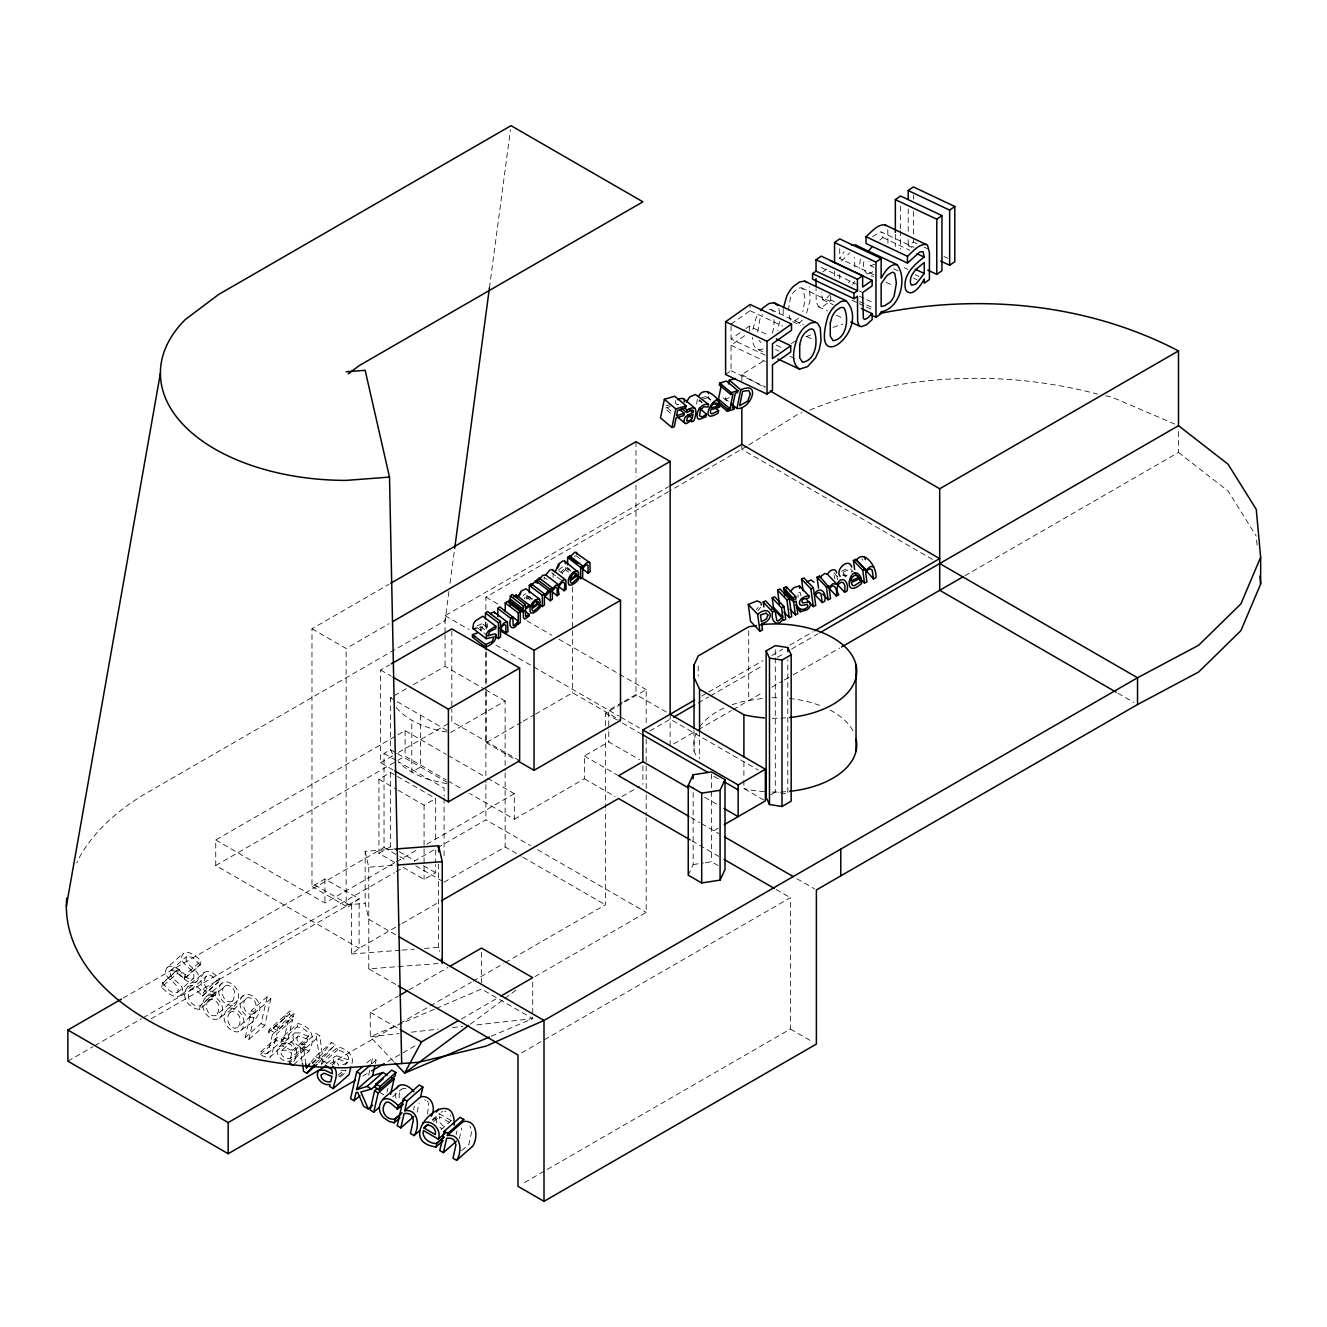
<?xml version="1.0" encoding="UTF-8"?>
<svg xmlns="http://www.w3.org/2000/svg" width="1327" height="1327" viewBox="0 0 1327 1327"><rect width="100%" height="100%" fill="white"/><g stroke="black" fill="none" stroke-linecap="round" stroke-linejoin="round"><path stroke-width="0.75" stroke-dasharray="5 3.75" d="M854.837 267.092L854.555 257.405M860.311 259.047L859.398 268.469M783.195 309.44L783.112 317.236M441.111 1129.526L451.23 1120.668L451.396 1118.197M757.717 332.098L759.907 319.127A11.047 5.723 -64.7 0 1 762.561 314.449M788.304 310.535L790.477 297.547A11.047 5.723 -64.7 0 1 794.807 290.995L798.605 288.324A10.981 5.673 -64.7 0 1 802.901 288.788L805.074 298.691L802.885 311.596M710.625 400.041L706.329 396.425L706.462 394.849M863.877 261.718C861.787 268.734 865.95 275.369 873.465 276.315M448.957 591.46L445.076 620.654L148.309 792.003A279.798 161.546 0 0 0 76.684 862.732M450.052 583.25L454.697 548.366M489.431 287.777L510.48 129.781M449.223 1122.31L439.32 1116.554L440.033 1122.791L444.827 1127.585M779.596 321.383L777.722 330.423M752.857 329.461L756.158 317.767A19.324 10.002 -64.7 0 1 758.198 313.935M800.977 595.856L800.032 592.273L796.018 592.605M675.758 400.588L675.261 402.977L678.13 405.365M710.94 400.008L708.087 397.602L708.353 396.325M728.307 401.235L725.454 398.83L726.234 395.114M161.695 987.106L162.674 982.826L178.581 968.892C181.849 973.222 187.173 980.819 193.477 978.43C197.524 968.627 173.538 963.02 184.237 952.786A11.13 7.58 48.8 0 1 189.114 952.554L195.368 955.722L201.173 960.848L200.244 964.945L184.337 978.878L176.723 971.298L170.685 970.501C166.92 980.072 185.199 982.345 182.446 992.629C178.083 1002.233 165.825 992.148 161.695 987.106L177.602 973.155L178.581 968.892M184.337 978.878L185.266 974.798L201.173 960.848M199.465 1009.565L200.294 1005.932L216.201 991.982C208.803 993.409 201.82 985.281 205.221 978.215C209.251 967.184 219.27 987.752 219.287 978.48C215.704 974.449 209.616 969.407 204.026 972.492C197.391 980.023 181.285 985.895 185.282 998.65A10.135 6.917 48.8 0 0 188.882 1004.439L194.687 1008.371L199.465 1009.565L215.356 995.632L216.201 991.982M215.986 991.866L200.078 1005.8C192.664 1007.392 185.996 999.015 189.313 992.148C193.344 981.117 203.363 1001.703 203.379 992.414L219.287 978.48M245.23 1037.415L251.367 1010.56L267.274 996.627L270.874 998.717L264.736 1025.572L248.829 1039.505L245.23 1037.415L261.12 1023.465L267.274 996.627M248.829 1039.505L254.966 1012.667L270.874 998.717M284.459 1018.257L285.089 1015.57L292.554 1019.916L287.544 1041.214L270.094 1057.088L267.755 1057.685L263.194 1056.126L260.44 1054.285L261.104 1051.399L277.011 1037.449L281.506 1039.986L284.044 1038.543L288.341 1020.513L284.459 1018.257L268.568 1032.19L272.433 1034.446L288.341 1020.513M268.568 1032.19L269.182 1029.503L289.983 1010.942L294.096 1013.33L293.317 1016.698L277.409 1030.648L273.312 1028.259L274.075 1024.892L278.189 1027.28L294.096 1013.33M272.433 1034.446L268.154 1052.477L265.599 1053.92L261.104 1051.399M292.554 1019.916L276.663 1033.849L272.118 1053.671L270.094 1057.088M277.409 1030.648L278.189 1027.28M260.44 1054.285L276.348 1040.351L277.011 1037.449M289.9 1061.069L289.435 1063.109L305.343 1049.176L305.807 1047.119L289.9 1061.069C282.535 1063.06 273.146 1053.356 278.969 1046.837C283.248 1042.79 292.919 1054.733 292.521 1047.749C291.84 1041.197 278.72 1044.15 282.037 1037.449L297.928 1023.499C312.21 1026.385 315.926 1038.809 308.926 1051.266L293.018 1065.199M273.312 1028.259L289.22 1014.309L289.983 1010.942M281.274 1040.75L297.182 1026.799L297.928 1023.499M290.513 1058.365L291.741 1053.024L307.648 1039.091L298.376 1035.972L281.556 1050.486C278.952 1055.546 286.118 1059.609 290.513 1058.365L306.421 1044.432L307.648 1039.091M293.881 1061.434C300.781 1050.702 293.4 1039.423 282.037 1037.449M292.338 1050.437L308.246 1036.503C309.871 1030.382 301.528 1028.01 297.182 1026.799M321.665 1064.237L322.212 1060.82L338.12 1046.87C346.098 1048.811 355.901 1055.91 351.257 1065.216M321.466 1064.105L337.357 1050.171L338.12 1046.87M340.989 1070.242L345.982 1070.491L345.518 1072.548L338.285 1078.884M342.631 1064.934C355.205 1059.775 345.518 1051.001 337.357 1050.171M368.641 1075.119L370.83 1065.531M371.278 1063.624L372.588 1057.868L376.188 1059.958L375.292 1063.889M386.97 1092.27L387.849 1088.422M413.543 1109.919L414.422 1106.088M417.126 1112.142L419.183 1103.152M427.593 1114.05L428.77 1102.919M456.123 1134.668L457.019 1130.82M459.291 1138.699L461.763 1127.917M697.305 399.095L696.658 403.69L698.251 406.128M772.314 333.177L773.94 327.288L774.089 315.527M806.667 313.006L810.167 299.819L809.47 286.748M297.447 1036.553C294.859 1041.612 302.025 1045.659 306.421 1044.432M344.937 1064.984L347.823 1062.446L338.567 1059.344L337.025 1062.678L338.7 1065.564M696.526 733.383L694.004 738.84L694.038 751.148L697.189 757.866M688.249 875.19L693.158 864.574L693.158 787.011M480.308 630.192L481.087 626.991L477.853 627.538M162.674 982.826C165.941 987.172 171.266 994.752 177.586 992.364C181.534 982.395 159.472 978.497 167.202 967.483L183.093 953.532M758.181 607.434L756.274 609.723M760.603 607.335L757.817 610.818M200.244 964.945L192.631 957.348L186.576 956.551C182.678 966.52 204.756 970.286 196.993 981.25L181.086 995.2M873.946 274.755L839.726 258.583L843.955 251.848M852.548 284.608L854.721 281.224M798.025 597.415L798.058 594.645M481.154 631.204L483.244 624.635L481.668 623.872L476.924 625.962M841.583 261.104L849.645 252.91M531.911 599.257L527.035 595.524L524.198 598.809M562.432 572.65L565.352 569.648L565.352 567.591L561.188 571.987M208.803 1000.176C202.915 1005.551 208.82 1019.136 216.716 1015.022L233.386 1000.094L234.862 993.591L234.265 990.639A5.922 4.047 48.8 0 0 231.661 987.188L229.007 985.646A5.971 4.064 48.8 0 0 225.607 985.596L208.803 1000.176L209.699 999.546A5.971 4.064 48.8 0 1 213.1 999.596L215.754 1001.122A5.922 4.047 48.8 0 1 218.358 1004.572L218.607 1011.025L216.716 1015.022M224.694 986.243C218.822 991.617 224.711 1005.186 232.623 1001.072M230.118 1012.584C224.246 1017.958 230.135 1031.527 238.047 1027.413L254.718 1012.484L256.194 1005.999L255.597 1003.03A5.922 4.047 48.8 0 0 252.976 999.596L250.339 998.053A5.971 4.064 48.8 0 0 246.922 998.004L230.118 1012.584L231.031 1011.937A5.971 4.064 48.8 0 1 234.431 1011.987L237.085 1013.529A5.922 4.047 48.8 0 1 239.689 1016.98L239.922 1023.416L238.047 1027.413M246.026 998.65C240.137 1004.025 246.042 1017.593 253.938 1013.48M310.966 1062.23L315.577 1056.491L331.485 1042.541L335.233 1044.731L318.414 1063.109M312.144 1062.91L322.262 1054.036L331.485 1042.541M830.42 294.246L826.273 298.459L822.541 299.686L821.214 291.84M315.594 1063.043L335.233 1044.731M851.121 572.186L851.967 571.307M405.946 1088.654C399.974 1086.465 397.801 1095.107 399.875 1099.287M526.155 598.56L527.035 595.524M802.304 320.172L796.714 325.48M308.246 1036.503L300.466 1032.904L294.876 1032.904C289.054 1039.423 298.442 1049.126 305.807 1047.119M348.42 1059.858L336.56 1055.711L333.342 1059.128L334.222 1064.636M219.469 1018.39C226.204 1011.539 221.659 999.281 213 996.428A10.434 7.116 48.8 0 0 207.526 996.079C197.325 1002.499 205.138 1019.766 216.318 1019.518C225.159 1014.326 239.159 1006.778 238.561 994.57C237.997 989.096 233.9 984.518 228.907 982.478A10.434 7.116 48.8 0 0 223.434 982.146L206.05 996.892M240.801 1030.78C247.519 1023.93 242.99 1011.688 234.332 1008.835A10.434 7.116 48.8 0 0 228.858 1008.487C218.656 1014.89 226.469 1032.174 237.649 1031.925C246.49 1026.733 260.49 1019.186 259.876 1006.961C259.312 1001.487 255.232 996.909 250.239 994.885A10.434 7.116 48.8 0 0 244.765 994.553L227.365 1009.283M221.941 982.942C212.917 991.352 224.064 1009.565 235.377 1004.439M243.272 995.35C234.249 1003.743 245.395 1021.972 256.708 1016.847M830.735 296.037L830.735 300.018L827.766 302.938L823.005 306.404L818.411 306.753L816.188 301.627L816.039 288.639M204.026 972.492L200.991 977.617L201.19 984.717A10.135 6.917 48.8 0 0 204.773 990.506L210.595 994.421L215.356 995.632M170.685 970.501L186.576 956.551M162.956 982.975L178.846 969.042M184.055 978.712L199.946 964.779M177.586 992.364L193.477 978.43M190.773 989.942L206.68 976.008M202.334 995.93L218.242 981.997M202.55 996.063L218.457 982.113M267.225 1053.721L283.132 1039.771M278.969 1046.837L294.876 1032.904M302.108 1061.384L300.002 1047.434L315.909 1033.484L319.79 1035.757L322.262 1054.036M305.807 1063.906L303.9 1049.69L319.79 1035.757M312.276 1063.756L319.508 1057.42L315.909 1033.484M326.376 1063.872L335.051 1056.259M331.85 1064.984L337.639 1059.908M337.937 1075.401L343.71 1070.325M338.767 1076.827L345.982 1070.491M366.799 1062.944L372.588 1057.868M371.859 1063.773L376.188 1059.958M392.726 1096.832L401.401 1089.235M432.254 1119.839L439.486 1113.502M432.668 1120.403L439.9 1114.066L451.23 1120.668M433.547 1121.63L439.32 1116.554M461.696 1150.642L468.929 1144.305L471.865 1130.77L469.874 1126.009M872.585 236.654L880.746 231.777L914.054 247.419M798.589 318.165L794.807 320.835L791.688 321.101L800.695 325.364M879.801 240.054L882.837 237.566L881.626 232.092M196.993 981.25C190.06 985.911 182.214 977.767 177.602 973.155M348.238 906.922L359.119 898.744L324.949 879.005L311.978 886.502L311.978 628.749L388.944 584.311M351.572 904.417L351.572 953.964L359.119 948.291L400.273 924.521M470.339 1024.179L503.182 999.695M504.824 998.485L516.319 989.909M523.07 595.74L525.857 593.7M558.584 569.847L564.174 565.766M731.044 324.153L750.103 310.7L750.103 306.023M822.806 271.902L827.55 268.552M765.264 355.205L731.044 339.032L744.331 329.677M745.99 328.499L749.307 326.16L769.113 335.515M725.604 374.529L731.044 370.697L731.044 345.269L745.99 334.736M911.815 247.419L908.215 245.711L913.391 242.078L913.391 235.941M167.202 967.483L168.33 966.719A11.13 7.58 48.8 0 1 173.207 966.504L179.46 969.655L185.266 974.798M741.843 380.716L741.843 374.546L764.037 360.645M791.373 343.544L796.482 340.326M746.968 446.121L670.251 490.658M748.677 445.043L798.19 414.041L802.072 412.714M281.556 1050.486L285.139 1050.088L291.741 1053.024M440.929 1112.242L442.538 1111.263M872.851 271.77L869.251 273.379L866.249 272.914M311.978 628.749L346.148 648.488L389.11 623.673M445.076 632.581L445.076 615.728L668.543 486.71M485.881 609.475L485.881 597.1L668.46 491.687M393.091 769.925L380.6 762.71L380.6 670.035L389.508 664.893M526.703 599.174L530.236 597.133M406.361 688.696L390.52 697.836L390.52 749.655L392.477 753.819M413.394 684.632L445.076 666.336L483.924 688.779M151.228 1018.754L359.119 898.744L359.119 948.291L215.737 865.503L215.737 839.974L396.176 735.805M397.951 734.76L405.1 730.646L446.287 754.416M123.245 998.053L384.034 847.505L384.034 753.404L390.52 749.655L395.811 752.724M380.6 762.71L396.624 753.471M398.415 752.442L450.035 722.618M215.737 865.503L396.176 761.333M397.951 760.305L405.1 756.174L446.287 779.944M450.566 732.521L505.123 701.004L505.123 770.887M394.567 862.401L378.941 853.394L378.941 779.165L390.536 772.48L395.745 775.482M486.113 690.919L486.113 742.656L521.411 722.286M523.17 721.258L533.753 715.153M535.527 714.142L572.584 692.744L620.505 720.412M398.034 790.179L424.076 805.224L435.671 798.522L435.671 841.832M622.346 702.365L608.745 710.227L608.745 729.568M624.055 701.386L635.965 694.519L666.718 712.267M605.377 725.57L605.377 713.213L646.183 689.642L646.183 724.708M378.941 853.394L390.536 846.692L397.47 850.707M215.737 839.974L324.949 903.023L394.617 862.799M396.408 861.77L417.839 849.38M426.763 844.221L514.312 793.695L514.312 819.223L469.559 793.38M514.312 819.223L584.378 778.767L584.378 755.992L608.745 741.909L639.498 759.674M67.876 1061.169L93.006 1046.671M94.798 1045.643L141.442 1018.705M143.233 1017.676L394.401 872.668M396.192 871.623L403.358 867.493M414.124 861.273L435.654 848.849M437.446 847.804L485.881 819.837L530.418 845.548M701.684 696.028L706.909 693.009M708.651 692.014L762.992 660.63M771.916 655.488L782.631 649.301M789.764 645.187L812.97 631.785M649.732 730.961L670.135 719.168L758.215 770.025M698.201 702.978L708.651 696.94M710.393 695.929L762.992 665.557M777.274 657.313L784.406 653.199M791.555 649.069L818.328 633.626M403.242 867.41L424.076 879.436L435.671 872.751L435.671 864.507M673.652 743.9L694.684 731.758M698.201 729.734L731.293 710.625M733.035 709.613L762.992 692.329M771.916 687.17L782.631 680.983M784.406 679.955L791.555 675.841M793.33 674.813L839.742 648.007M964.829 575.802L1178.492 452.441L1178.492 429.799M444.081 882.173L505.123 846.925L521.229 856.23M402.064 923.492L439.635 901.796M622.031 796.499L639.432 786.447M393.638 1061.5L370.233 1036.785L370.233 1012.319L398.365 996.063M408.932 989.975L447.863 967.499M770.722 794.674L775.3 792.02L778.883 792.584M713.777 830.702L719.002 827.683M330.075 1063.74L398 1024.527M399.792 1023.499L428.389 1006.977M430.18 1005.949L471.301 982.212M473.092 981.184L503.48 963.634M505.255 962.606L605.377 904.798L605.377 810.034M362.735 1076.031L369.901 1071.901M387.849 1061.534L416.545 1044.963M461.398 1019.07L499.101 997.091M534.963 976.606L646.183 912.379L646.183 817.515M521.577 1052.908L790.394 897.716L790.394 1029.055L521.577 1184.248M874.692 264.322L870.346 265.665L868.87 261.568M188.119 986.425C193.725 983.34 199.813 988.399 203.379 992.414M677.218 404.917L678.678 404.221M841.55 571.157L849.247 567.624M843.458 572.02L850.159 568.935M434.344 1009.266L370.233 1036.785L399.029 1033.567M436.235 1008.454L481.485 989.03L532.724 1018.622L532.724 979.724M285.985 1043.155L282.269 1043.553L276.348 1040.351M491.289 1036.254L532.724 1018.622L475.132 1025.058M847.173 575.138L845.133 575.769A4.694 3.218 -43.5 0 1 842.861 575.205M805.937 336.627L813.683 333.989M833.024 327.404L842.711 324.103M809.802 410.076C900.585 373.069 1003.278 369.254 1097.728 394.136M763.108 348.835C755.809 352.717 751.729 343.295 752.459 337.323M670.931 404.353L665.126 406.045L672.275 412.067M670.467 406.543L664.661 408.252L671.81 414.256M701.154 397.951L706.329 396.425M702.68 399.195L708.087 397.602M725.454 398.83L729.452 397.669M762.279 698.45L743.618 701.369A81.71 47.175 0 0 0 732.189 704.737M693.158 864.574L703.376 862.998M705.417 862.683L711.537 861.737L718.272 865.619M411.37 1032.174L438.109 1029.188M452.507 1027.579L462.791 1026.434M395.595 934.772L368.773 919.296L365.157 903.388L365.157 851.32L395.761 848.998M365.157 851.32L368.773 867.228L395.313 865.204M346.148 904.832L365.157 903.388M351.572 953.964L400.157 950.265M402.181 950.115L414.323 949.187M424.441 948.423L438.623 947.345L439.519 951.326M368.773 867.228L368.773 968.843L438.159 963.568M780.658 792.849L787.823 793.961L787.823 659.917M446.967 783.776L429.649 779.795A78.99 45.599 0 0 1 398.382 761.731L444.081 788.072L444.081 796.266M1105.739 395.811L1111.761 397.055L1174.777 424.093M444.628 1111.197L445.806 1111.562M322.212 1060.82L327.703 1063.126M913.391 242.078L916.99 243.77M924.189 247.187L929.597 249.725M944.011 256.542L947.611 258.251M882.837 237.566L909.858 250.339M904.185 267.656L907.801 269.364M915.265 274.722L918.865 276.431M893.652 268.734L899.043 271.289M913.457 278.089L917.057 279.798M870.346 265.665L873.962 267.357M886.071 282.269L893.27 285.67M821.214 267.49L857.242 284.525M859.033 290.895L862.633 292.603M859.531 296.236L864.939 298.791M866.73 299.637L873.946 303.054M859.531 301.561L864.939 304.115M866.73 304.961L873.946 308.362M852 300.234L857.408 302.788M859.199 303.634L864.607 306.189M866.415 307.035L873.614 310.435M830.735 300.018L834.335 301.727M801.69 288.009L832.311 302.473M822.541 299.686L833.339 304.795M818.411 306.753L827.418 310.999M836.425 315.262L843.624 318.662M771.12 309.573L803.532 324.899M806.65 336.511L812.058 339.065M750.103 310.7L782.515 326.027M776.328 345.169L783.527 348.57M775.515 349.482L779.131 351.191M789.93 356.3L797.129 359.7M758.065 349.582L765.264 352.982M731.044 345.269L765.264 361.442M731.044 370.697L765.264 386.87M741.843 374.546L765.015 387.932M932.566 559.43L741.843 449.322L741.843 444.396M1117.931 693.208L1133.971 702.481M485.881 597.1L500.13 605.328M526.852 620.754L551.783 635.135M558.916 639.249L646.183 689.642M445.076 615.728L468.978 629.529M495.85 645.055L618.996 716.149M620.704 717.127L639.498 727.992M743.9 780.293L743.9 788.52L765.364 800.911M605.377 713.213L620.704 722.054M622.413 723.049L642.915 734.893M704.637 797.278L718.753 805.423M485.699 689.791L505.123 701.004M584.378 755.992L618.548 775.714M690.853 817.465L699.661 822.558M701.436 823.569L719.085 833.771M796.93 878.706L814.629 888.924M584.378 778.767L615.131 796.532M691.931 840.87L718.786 856.379M776.063 889.455L790.394 897.716M380.6 670.035L391.316 676.223M519.637 760.753L451.827 721.589L451.827 709.248M486.113 742.656L516.286 760.072M447.033 730.48L390.52 697.836A78.99 45.599 0 0 0 392.477 702M448.062 755.445L485.665 777.158M487.457 778.186L514.312 793.695M448.062 780.973L462.393 789.25M397.586 753.736L447.033 782.3M384.034 753.404L396.508 760.62M537.535 849.662L646.183 912.379M397.47 776.477L435.671 798.522M523.02 857.259L605.377 904.798M378.941 779.165L396.309 789.183M790.394 1029.055L812.92 1042.06M399.211 851.702L414.837 860.725M423.512 865.735L435.671 872.751M384.034 847.505L398.166 855.65M399.925 856.678L406.991 860.759M415.815 865.851L442.322 881.145M314.748 884.893L348.935 904.616M311.978 886.502L346.148 906.225L346.148 648.488M368.773 968.843L396.69 984.949M370.233 1012.319L398.515 1028.641M289.22 1014.309L293.317 1016.698M251.367 1010.56L254.966 1012.667M261.12 1023.465L264.736 1025.572M305.343 1049.176L308.926 1051.266M319.508 1057.42L322.76 1059.311M379.472 1092.287L384.2 1095.04M269.182 1029.503L276.663 1033.849M300.002 1047.434L303.9 1049.69M315.577 1056.491L319.343 1058.664M861.87 558.916L862.815 560.21M761.117 342.681L758.944 340.375M576.333 555.847L582.835 560.823M566.845 567.243L570.096 569.731M567.641 568.669L570.892 571.157M565.236 567.674L568.603 570.079M565.352 569.648L568.603 572.153M558.8 570.66L565.319 575.653M555.582 575.785L550.705 572.037L551.053 574.259M557.207 577.029L562.101 580.762M543.838 577.046L547.089 579.551M529.324 596.603L532.575 599.091M526.919 595.607L531.795 599.356M527.035 597.581L530.302 600.069M482.663 623.989L487.556 627.721M480.739 626.609L485.616 630.342M476.974 627.538L488.369 636.247M1178.492 452.441L1228.056 490.973L1256.254 536.125M722.999 397.768L727.296 401.384M699.263 399.825L702.132 402.23M701.917 402.662L699.064 400.256L699.08 403.076A4.694 2.803 -50 0 0 699.943 404.022M439.818 1127.137L441.841 1128.862M427.294 1101.261L428.173 1102.057M850.574 569.034L853.244 571.854M842.894 572.567L846.908 576.797M843.109 574.209L845.78 577.029M837.503 576.598L833.489 572.368L834.749 578.638M773.276 311.812L772.314 310.369A10.981 5.673 -64.7 0 0 768.018 309.888M790.477 320.271L788.487 312.575M450.317 1115.028L450.881 1116.09M436.865 1123.223L435.372 1116.554M778.899 308.328L779.745 314.997M837.005 576.167L837.453 579.517M1256.619 540.106L1257.349 548.101M887.78 229.621L887.979 244.516M575.022 555.449L575.105 556.826M544.103 577.892L544.186 579.269M395.346 1093.332L395.894 1097.943A10.135 6.917 48.8 0 0 396.756 1100.033M553.094 573.728L553.094 577.427M487.507 623.723L487.523 627.09L485.483 628.567L485.466 622.695M913.391 195.086L913.391 199.166M913.391 211.424L913.391 233.9M908.215 208.953L908.215 231.412M908.215 239.59L908.215 245.711M900.519 206.199L900.519 228.675M900.519 230.716L900.519 249.111M895.343 234.365L895.343 246.623M839.726 248.73L839.726 258.583M839.726 274.507L839.726 278.62M834.55 271.123L834.55 277.26M775.3 649.732L775.3 655.92M775.3 657.976L775.3 792.02M749.307 326.16L749.307 332.397M748.71 630.789L748.71 700.573M743.9 761.764L743.9 778.236M731.044 326.011L731.044 339.032M711.537 773.956L711.537 861.737M699.545 731.227L699.545 758.795M698.201 665.972L698.201 675.99M694.004 730.646L694.038 751.148M670.135 714.241L670.135 745.94M646.183 739.139L646.183 763.888M646.183 765.944L646.183 792.766M646.183 794.823L646.183 815.458M642.915 765.795L642.915 784.423M635.965 441.692L635.965 476.924M635.965 485.218L635.965 694.519M608.745 731.625L608.745 741.909M605.377 733.814L605.377 807.977M572.584 587.181L572.584 628.567M572.584 630.64L572.584 692.744M505.123 772.944L505.123 846.925M486.113 624.669L486.113 628.816M486.113 651.59L486.113 682.625M485.881 621.849L485.881 630.093M485.881 652.784L485.881 689.907M485.881 691.964L485.881 782.714M485.881 784.771L485.881 819.837M481.485 952.172L481.485 982.892M451.827 630.972L451.827 707.175M445.076 634.555L445.076 666.336M444.081 798.307L444.081 855.583M438.623 864.026L438.623 947.345M435.671 850.076L435.671 862.45M424.076 805.224L424.076 879.436M420.543 715.17L420.543 767.006L411.785 772.049L411.785 720.229M405.1 730.646L405.1 756.174M390.536 772.48L390.536 846.692M324.949 879.005L324.949 903.023M785.849 791.672A81.71 47.175 0 0 1 772.248 792.053M764.518 791.688A81.71 47.175 0 0 1 743.9 788.52M718.222 778.816A81.71 47.175 0 0 1 713.296 775.814M699.478 726.947A81.71 47.175 0 0 1 725.172 707.54M771.932 697.77A81.71 47.175 0 0 1 779.745 697.82M789.349 698.466A81.71 47.175 0 0 1 822.939 706.694M830.105 710.061A81.71 47.175 0 0 1 854.289 733.466M446.934 731.99A78.99 45.599 0 0 1 396.126 707.357M785.849 717.874A81.71 47.175 0 0 1 772.248 718.272M424.706 1099.834A7.514 5.126 48.8 0 1 426.1 1100.465M850.043 280.959A11.412 5.905 -64.7 0 1 848.384 282.8"/><path stroke-width="1.5" d="M555.117 572.252L558.435 564.224L562.698 561.022L564.788 561.155L578.489 572.518L578.589 574.724L570.195 580.844L570.809 582.818A4.694 2.239 -52.6 0 0 572.534 582.918L578.373 577.56L574.989 575.155M717.774 406.045C718.919 399.941 710.642 404.47 710.874 408.069L717.774 406.045L713.478 402.446M454.697 548.366L489.431 287.777M684.218 401.965C685.744 397.486 679.971 397.818 677.583 399.659M783.428 307.897L786.745 296.203A19.324 10.002 -64.7 0 1 793.762 286.101L799.667 281.938L804.643 281.158L846.062 300.748C872.502 328.897 808.591 380.219 828.164 315.776A19.324 10.002 -64.7 0 1 835.197 305.674L841.086 301.511L846.062 300.748M66.35 906.225L160.418 373.169M684.301 413.394L676.554 415.666L677.649 410.408L685.727 408.036L686.192 405.846L674.746 396.226L664.363 399.278L660.498 417.889L671.926 427.51L674.249 426.83L676.106 417.872L683.853 415.6L684.301 413.394L680.021 409.794M671.926 427.51L675.791 408.898L664.363 399.278M684.632 422.981L684.301 422.484A5.772 3.45 -50 0 1 684.151 420.128C684.5 414.737 691.699 414.638 693.59 411.403C692.76 406.891 684.566 416.33 687.204 410.192C697.654 403.242 697.173 413.261 693.673 421.123L691.5 421.77L691.798 420.277L686.407 423.545A5.126 3.069 -50 0 1 684.632 422.981L677.483 416.977M692.213 418.337L693.009 414.455L687.353 417.491L686.689 420.941L689.426 420.593L692.213 418.337L687.917 414.721M706.495 414.157L705.947 416.794L699.495 419.299A6.535 3.915 -50 0 1 697.355 417.706C695.829 411.337 701.469 402.927 708.518 404.37L707.971 407.007L703.609 406.792L700.291 410.541L699.495 415.799L702.248 416.993L706.495 414.157L699.346 408.152M719.118 402.147L727.71 409.363L729.916 408.716L733.002 393.903L730.779 394.55L719.334 384.93L719.732 383.039L726.466 381.048L737.912 390.669L737.513 392.576L735.307 393.223L732.222 408.036L734.445 407.389L734.047 409.28L727.312 411.27L718.736 404.055M729.916 408.716L718.471 399.095L721.175 386.14M718.587 410.624L718.056 413.178C694.917 427.427 719.085 384.515 719.533 407.223L710.509 409.861L710.526 412.68A4.694 2.803 -50 0 0 712.035 413.825L718.587 410.624L715.601 408.252M728.54 383.951L729.319 380.219L735.44 378.51M727.312 411.27L727.71 409.363M730.779 394.55L731.177 392.643L719.732 383.039M740.765 389.839C762.03 380.318 750.717 409.993 736.9 408.451L740.765 389.839L729.319 380.219M325.264 1065.216L331.866 1069.413L332.513 1073.808L324.75 1070.209L319.144 1070.209C313.338 1076.728 322.726 1086.431 330.091 1084.424L329.61 1086.481L333.21 1088.571C334.222 1081.621 340.094 1071.669 332.613 1066.211M350.826 1067.09L349.101 1074.621L333.21 1088.571M362.47 1066.742L356.681 1071.801L350.544 1098.656L354.143 1100.746L359.932 1095.671M354.143 1100.746L355.984 1092.685L357.693 1092.27L363.565 1106.22L368.309 1108.974L372.638 1105.175M387.434 1075.069L382.939 1072.465L367.032 1086.415L356.698 1089.616L360.297 1073.908L370.415 1065.034M356.698 1089.616L372.605 1075.683L374.844 1065.863M375.856 1084.059L375.077 1087.427L379.19 1089.815L395.081 1075.882L395.861 1072.515L391.747 1070.126L375.856 1084.059L379.953 1086.448L395.861 1072.515M377.482 1088.273L374.596 1090.794L370.183 1110.069L373.783 1112.159L379.572 1107.1M373.783 1112.159L378.195 1092.901L394.102 1078.951L391.697 1077.557M379.19 1089.815L379.953 1086.448M390.569 1094.377L394.102 1078.951M414.007 1091.706C410.425 1087.676 404.337 1082.633 398.747 1085.718C392.112 1093.249 376.005 1099.104 380.003 1111.877A10.135 6.917 48.8 0 0 383.586 1117.666L389.408 1121.597L394.169 1122.791L395.015 1119.159L400.787 1114.083M402.031 1112.689L394.799 1119.026C387.384 1120.618 380.716 1112.242 384.034 1105.374C388.065 1094.344 398.083 1114.929 398.1 1105.64L403.889 1100.581M422.865 1087.095L406.958 1101.045L404.735 1110.749L420.642 1096.815L422.865 1087.095L419.249 1085.005L403.358 1098.938L397.204 1125.777L400.82 1127.884L413.825 1116.471M400.82 1127.884L404.105 1113.486L407.273 1113.436A7.514 5.126 48.8 0 1 411.403 1115.194L413.377 1119.955L410.441 1133.474L414.041 1135.58L419.83 1130.504M414.041 1135.58C420.012 1127.104 418.536 1108.393 404.735 1110.749M431.175 1116.272C436.467 1108.161 431.441 1094.543 420.642 1096.815M454.166 1125.18C455.858 1079.929 390.005 1140.075 436.002 1147.009L436.815 1143.476L444.047 1137.139M436.815 1143.476C429.965 1143.94 421.555 1138.151 423.429 1130.488L438.275 1139.13C442.256 1130.206 431.623 1118.578 422.732 1123.057M463.704 1119.424L447.796 1133.374L447.315 1135.514L463.223 1121.564L463.704 1119.424L460.104 1117.334L444.197 1131.267L439.784 1150.542L443.4 1152.632L456.405 1141.237M443.4 1152.632L446.685 1138.251L449.853 1138.201A7.514 5.126 48.8 0 1 453.983 1139.959L455.957 1144.703L453.021 1158.239L456.621 1160.329L472.528 1146.395C478.5 1137.919 477.023 1119.208 463.223 1121.564M456.621 1160.329C462.592 1151.853 461.116 1133.158 447.315 1135.514M517.182 597.432L521.196 591.062L525.907 588.79L539.492 599.058L540.271 602.657L531.895 608.761L532.492 610.752A4.694 2.239 -52.6 0 0 534.217 610.835L540.056 605.494L536.805 603.005M686.324 402.164L689.708 396.922L695.464 394.517L708.518 404.37M879.884 313.454C980.056 293.35 1087.261 303.302 1178.492 350.909L1178.492 425.685L1228.056 464.201L1256.254 509.352L1260.65 557.29L1240.894 603.901L1198.663 645.237L1137.538 677.765L544.004 1020.446L486.047 1046.124L418.569 1062.264L346.148 1067.771A279.798 161.546 0 0 1 66.698 898.213M1260.65 557.29L1260.65 584.046L1240.894 630.657L1198.663 671.993L1137.538 704.537L816.387 889.953L816.387 1044.067L544.004 1201.333L517.994 1186.321L517.994 1054.982L398.432 985.961M790.146 591.742L793.728 587.712L799.501 585.953L808.856 595.823C810.697 600.302 802.785 596.702 801.906 601.031L802.453 602.856L809.404 602.143L810.515 604.83L809.42 607.467A6.453 4.412 -43.5 0 1 806.7 609.873L800.397 611.73L796.382 607.501M694.038 728.606L694.004 665.059L698.201 655.953L748.71 626.792L756.456 625.581M688.249 785.368L693.158 774.752L711.537 771.916L725.006 779.679L725.006 869.5L720.08 880.116L701.701 882.953L688.249 875.19L688.249 785.368L701.701 793.131L720.08 790.295L725.006 779.679M519.172 595.873L520.897 592.97M557.473 567.939L559.198 565.053M458.412 1020.579L421.488 1041.894L404.652 1073.128L395.015 1062.96M423.993 1128.016L426.63 1125.213C431.607 1124.5 436.699 1129.526 435.322 1134.602L423.993 1128.016L428.339 1124.201M436.401 1112.059L438.623 1109.107M565.501 579.65L562.532 580.297L558.833 584.925L545.812 574.956L549.527 570.328L552.065 569.432L565.833 580.131L566.115 589.238L564.075 590.731L557.572 585.738M396.441 1088.588L398.747 1085.718M924.272 273.445L916.128 283.912L911.782 285.239L910.67 283.862C908.531 274.274 917.902 267.755 924.272 262.464L924.272 273.445L915.265 269.199M837.901 585.124L844.586 592.174L847.041 591.046C849.38 581.856 842.081 574.458 836.889 584.212L827.534 574.342C828.629 570.593 836.027 566.861 836.574 572.833M577.792 563.428L569.648 557.207L574.923 552.082L589.901 562.781L590.167 571.705L588.126 573.198L581.624 568.205M698.699 396.126C704.305 385.958 714.739 395.131 719.334 401.583M505.222 602.922L518.243 612.892L518.26 621.285L514.412 625.399A2.19 1.045 -52.6 0 1 513.201 625.481L512.803 616.856L510.762 618.349C507.511 628.666 514.03 630.988 518.26 622.877L518.26 624.121L520.3 622.645L520.267 611.415L507.262 601.446L505.222 602.922L505.239 611.316M856.064 560.74C864.341 547.703 877.645 568.57 875.886 577.743L873.448 578.871L855.882 559.33L853.427 560.458L854.638 569.515M305.807 1063.906L306.355 1067.97L309.821 1063.673M302.407 1063.375L303.601 1071.353L306.852 1073.244L314.333 1064.503M861.323 581.176L854.488 585.638A4.694 3.218 -43.5 0 1 852.216 585.058L851.138 582.653L861.19 578.025C851.171 558.319 839.875 602.541 861.638 583.498L861.323 581.176L858.652 578.356M869.135 250.206L871.955 246.922M771.733 609.309L773.459 607.351L772.198 597.88L774.636 596.752L784.008 606.621L785.684 619.311L783.245 620.439L783.063 619.029C777.44 628.019 770.307 621.086 772.596 611.88L763.224 602.01L765.679 600.899L775.034 610.752L776.842 620.605A2.19 1.493 -43.5 0 0 778.385 620.82L782.814 617.221L781.553 607.749L772.198 597.88M866.033 236.72C871.391 232.043 876.931 224.661 884.645 224.727L927.54 245.147L929.414 252.495L929.414 279.566L924.272 283.198L924.272 278.985C921.419 284.741 911.815 298.857 905.711 289.85C901.945 275.983 914.104 264.455 924.272 257.139L923.061 251.682L919.76 251.981L907.469 263.078L866.033 243.505L866.033 236.72L907.469 256.31L907.469 263.078M907.469 256.31C912.81 251.616 918.35 244.234 926.08 244.301M306.355 1067.97L309.257 1065.432M306.852 1073.244L316.971 1064.37M368.309 1108.974L360.878 1091.955L371.527 1089.019L383.088 1078.884M397.055 1109.156L402.844 1104.097M397.271 1109.289L403.043 1104.213M394.169 1122.791L399.958 1117.716M438.275 1139.13L445.507 1132.794M436.6 1143.36L443.832 1137.023M436.002 1147.009L443.235 1140.673M490.21 613.671L493.959 611.913L507.428 622.164L508.009 631.602L505.969 633.079L499.466 628.102M806.833 582.039L810.979 579.965L813.998 582.188M348.238 373.866L359.119 365.671L642.915 201.82L511.028 125.667L218.573 294.511L185.299 319.542A185.73 107.222 0 0 0 346.148 480.391L389.508 477.09L401.683 1063.541M468.696 1025.406L404.652 1073.128L489.414 1037.051M485.466 618.797L485.45 612.925L487.49 611.432L500.495 621.401L500.511 627.074L504.177 622.827L507.428 622.164M524.281 610.652L529.158 614.384L529.158 616.076L524.812 619.079L523.435 617.801L523.352 610.735L521.975 611.747L523.352 609.176L510.331 599.207L510.331 595.972L512.355 594.496L525.376 604.465L525.392 607.683L529.141 604.946L516.12 594.977L513.615 596.802M497.824 616.673L497.741 608.38L499.781 606.887L518.26 621.285M521.975 611.747L508.954 601.778L510.331 599.207M529.324 592.854L529.307 585.373L531.347 583.88L544.352 593.849L544.369 595.524L547.122 591.942A5.54 2.637 -52.6 0 1 548.731 590.731L535.71 580.762L531.347 585.555L531.347 583.88M537.302 583.283L537.302 579.534L539.343 578.058L552.347 588.027L552.364 589.271L555.665 585.29L558.833 584.925M567.624 564.937L567.608 557.44L569.648 555.963L582.669 565.932L582.669 567.176L586.335 562.93L589.586 562.283M508.954 601.778L510.331 600.766M485.5 647.112L485.483 644.623L492.201 641.505L494.108 636.96L486.196 638.685L472.86 628.335L473.424 623.972A7.182 3.417 -52.6 0 1 475.829 620.638L482.796 616.226L495.817 626.195L495.817 628.583L489.796 631.486L487.954 635.882L494.689 633.842L496.265 634.605C496.928 640.725 490.708 645.386 485.5 647.112L472.478 637.142L472.478 634.654L477.62 632.846M505.969 633.079L505.869 625.316L504.343 624.569A4.844 2.306 -52.6 0 0 502.087 626.543L500.511 628.666L500.528 637.06L498.504 638.536L498.471 622.894L500.495 621.401M523.352 609.176L523.336 605.941L525.376 604.465M518.243 612.892L520.267 611.415M548.731 590.731L548.731 592.688L544.369 597.117L544.385 605.079L542.345 606.572L542.328 595.342L544.352 593.849M564.075 590.731C567.674 573.612 555.084 586.252 559.248 594.247L557.207 595.74L557.124 587.861L555.764 587.081L552.364 590.88L552.38 599.257L550.34 600.749L550.323 589.503L552.347 588.027M588.126 573.198L588.027 565.418L586.501 564.672A4.844 2.306 -52.6 0 0 584.245 566.646L582.669 568.769L582.702 577.162L580.662 578.638L580.629 567.409L582.669 565.932M538.281 602.657L531.878 607.318C532.094 604.83 535.312 599.572 538.098 601.479L538.281 602.657L535.03 600.152M576.598 574.724L570.195 579.385C570.411 576.897 573.629 571.638 576.399 573.546L576.598 574.724L573.347 572.236M529.158 614.384L525.691 616.574L525.392 609.259L529.141 606.522L529.141 604.946M834.55 262.962L834.55 242.526L839.726 238.877L881.145 258.45L881.145 278.172C884.595 272.45 889.272 263.625 897.102 264.687C907.751 278.57 899.971 308.66 881.145 311.762L880.813 313.852L875.969 317.253L870.578 314.715M895.343 232.325L895.343 199.631L900.519 195.998L941.954 215.571L941.954 270.725L936.779 274.374L927.772 270.111M908.215 198.735L908.215 190.557L913.391 186.908L954.81 206.498L954.81 261.651L949.651 265.3L940.644 261.037M790.726 345.733L790.726 351.97L772.463 364.859L772.463 390.271L767.023 394.119L725.604 374.529L725.604 321.748L750.103 304.464L791.522 324.037L791.522 330.29L772.463 343.726L772.463 358.622L790.726 345.733L776.328 338.932M861.356 308.511L872.154 313.603L872.154 319.608L866.431 324.767L861.14 326.757L858.801 325.281L857.624 321.217L857.474 296.253L853.974 298.708L812.555 279.134L812.555 273.611L816.039 271.139L816.039 259.76L821.214 256.111L862.633 275.684L862.633 287.063L872.154 280.362L830.735 260.789M875.969 317.253L875.969 262.099L881.145 258.45M936.779 274.374L936.779 219.22L941.954 215.571M949.651 265.3L949.651 210.13L954.81 206.498M767.023 394.119L767.023 341.321L791.522 324.037M853.974 298.708L853.974 293.184L857.474 290.713L857.474 279.334L862.633 275.684M872.154 313.603L867.692 318.032L864.872 319.409L863.363 318.613L862.633 292.603L872.154 285.886L872.154 280.362M390.735 583.283L635.965 441.692L670.135 461.431L670.135 714.241L765.364 769.229L765.364 800.911L724.227 824.664M392.692 621.617L670.135 461.431M670.334 485.682L741.843 444.396L939.698 558.617L814.745 630.756M391.283 663.865L451.827 628.915L519.637 668.062L519.637 760.753L448.41 801.856L394.882 770.954M500.312 630.806L534.035 650.28L620.505 600.351L620.505 720.412L534.035 770.323L518.061 761.101M393.091 677.251L448.41 709.182L519.637 668.062M770.357 391.017L939.698 488.767L1178.492 350.909M355.553 1080.178L228.178 1153.727L67.876 1061.169L67.876 1030.017L121.47 999.082M766.127 650.893L775.3 645.602L787.823 647.543L791.174 654.775L791.174 801.193L782.001 806.484L769.494 804.544L766.127 797.311L766.127 650.893L769.494 658.126L769.494 804.544M688.779 788.122L642.915 761.648L642.915 729.966L694.684 700.075M673.652 717.144L694.684 705.002M820.103 632.581L1178.492 425.685M769.494 658.126L782.001 660.066L791.174 654.775M642.915 761.648L618.548 775.714L689.095 816.453M841.534 646.979L963.037 576.83M441.427 900.768L618.548 798.506L690.14 839.842M642.915 729.966L738.144 784.937L765.364 769.229M400.124 995.051L407.157 990.987M449.637 966.471L481.485 948.075L532.724 977.667L500.876 996.063M67.876 1030.017L228.178 1122.576L324.717 1066.842M371.693 1070.856L384.266 1063.607M382.839 1099.652C388.429 1096.566 394.517 1101.609 398.1 1105.64M779.397 603.868L777.572 590.117L780.011 588.989L789.366 598.859L791.721 616.524L789.266 617.652L783.925 612.029M803.117 590.847L801.558 579.07L803.996 577.942L813.368 587.795L814.214 594.197C819.87 585.174 826.953 592.19 824.681 601.347L822.242 602.475L814.214 594.015M748.295 604.415L757.651 614.285C770.854 603.304 775.797 620.223 761.632 623.707L762.478 630.01L759.89 631.188L750.535 621.335L748.295 604.415L757.286 600.882L760.869 602.657M783.56 588.043L786.347 586.766L795.702 596.619L796.001 598.842L793.214 600.119L783.859 590.266L783.56 588.043L792.932 597.913L793.214 600.119M784.788 595.923L784.307 592.306L786.762 591.178M818.51 588.093L817.067 577.212L819.505 576.084L829.06 587.363L832.809 583.764L836.889 584.212M799.667 588.309L799.501 585.953M777.572 590.117L786.928 599.986L789.366 598.859M801.558 579.07L810.93 588.923L813.368 587.795M792.932 597.913L795.702 596.619M772.596 611.88L775.034 610.752M781.553 607.749L784.008 606.621M784.307 592.306L793.679 602.159L796.117 601.048L797.792 613.721L795.354 614.849L790.013 609.226M817.067 577.212L826.422 587.081L828.877 585.953M853.427 560.458L862.799 570.328L865.237 569.2L865.42 570.61L870.628 566.43L873.73 566.944M858.602 577.477L850.922 581.027C850.557 577.776 855.417 573.198 858.171 576.1L858.602 577.477L854.588 573.264M796.067 605.112C797.892 610.586 805.091 610.685 807.961 606.422L807.43 604.515L801.458 605.427L799.683 604.415C798.008 599.306 804.676 595.956 808.856 595.823M806.584 599.555L813.269 606.605L815.707 605.477L814.446 596.005L816.205 594.032A4.844 3.317 -43.5 0 1 818.859 592.406L820.965 593.667L822.242 602.475M822.757 594.131L828.114 599.771L830.553 598.643L829.292 589.171C833.82 581.06 837.951 590.2 836.358 595.972L838.797 594.844C831.929 583.946 847.505 574.475 844.586 592.174M859.133 577.378L864.474 583.001L866.929 581.889L865.668 572.401L867.41 570.428A4.844 3.317 -43.5 0 1 870.064 568.819L872.171 570.063L873.448 578.871M476.293 628.318L473.192 628.716M472.478 637.142L474.784 636.297M495.817 626.195L488.85 630.607A7.182 3.417 -52.6 0 0 486.445 633.941L486.196 638.685M372.605 1075.683L382.939 1072.465M719.334 384.93L721.556 384.283M675.791 408.898L686.192 405.846M731.177 392.643L737.912 390.669M716.265 399.742L718.471 399.095M851.586 245.313L855.683 245.097L897.102 264.687M760.338 624.967L764.203 624.37A81.71 47.175 0 0 1 855.733 663.765A81.71 47.175 0 0 1 789.665 717.525M346.148 371.776L365.157 370.316L389.508 477.09M395.761 848.998L438.623 845.73L442.239 861.638L442.239 963.253L441.344 959.272M397.354 865.055L442.239 861.638M777.871 358.937L799.484 369.155L807.562 366.617L815.491 357.958L819.157 349.996L821.015 340.956L820.318 327.902L817.515 323.274L774.056 302.738L769.079 303.501L763.191 307.665A19.324 10.002 -64.7 0 0 760.553 310.568M815.491 322.312L810.515 323.091L804.61 327.238A19.324 10.002 -64.7 0 0 797.593 337.357C794.16 346.795 789.747 362.321 799.484 369.155M908.215 190.557L949.651 210.13M895.343 199.631L936.779 219.22M917.057 253.739L924.272 257.139M834.55 242.526L875.969 262.099M816.039 259.76L857.474 279.334M816.039 271.139L857.474 290.713M812.555 273.611L853.974 293.184M850.823 322.063L859.83 326.326M725.604 321.748L767.023 341.321M804.643 281.158L806.667 282.137M774.056 302.738L777.722 305.575M577.809 571.124C571.804 570.477 566.082 579.683 569.034 585.025L571.655 585.074L575.454 582.619L578.373 579.617L578.373 577.56M539.492 599.058C533.487 598.411 527.764 607.617 530.734 612.958L533.354 613.008L537.136 610.553L540.056 607.55L540.056 605.494M884.645 224.727L886.121 225.573M939.698 563.544L1137.538 677.765L1137.538 704.537M1116.156 692.18L939.698 590.299L939.698 488.767M577.908 575.752L620.505 600.351M694.004 665.059L694.038 677.367L699.545 689.128L743.9 714.739A81.71 47.175 0 0 0 764.518 717.907M642.915 734.893L708.17 772.563M724.044 781.719L738.144 789.864M724.044 808.475L738.144 816.619L738.144 784.937M724.393 836.823L793.397 876.666M724.16 859.481L774.271 888.41M399.178 936.845L544.004 1020.446L544.004 1201.333M400.273 1029.652L421.488 1041.894M356.681 1071.801L360.297 1073.908M403.358 1098.938L406.958 1101.045M367.032 1086.415L371.527 1089.019M374.596 1090.794L378.195 1092.901M444.197 1131.267L447.796 1133.374M289.435 1063.109L293.018 1065.199M855.683 245.097L857.325 246.291M567.608 557.44L580.629 567.409M575.769 574.906L580.662 578.638M537.302 579.534L550.323 589.503M550.705 590.747L557.207 595.74M545.463 597.001L550.34 600.749M529.307 585.373L542.328 595.342M537.468 602.84L542.345 606.572M536.672 603.088L539.94 605.576M510.331 595.972L523.336 605.941M508.954 600.202L521.975 610.171M497.741 608.38L510.762 618.349M485.45 612.925L498.471 622.894M495.236 636.048L498.504 638.536M472.478 634.654L485.649 644.524M731.177 403.64L736.9 408.451M731.592 404.984L734.445 407.389M683.571 398.664L695.016 408.285M689.111 408.981L693.391 412.581M684.334 407.787L687.204 410.192M680.983 407.771L686.706 412.581M827.534 574.342L824.664 573.48L819.704 577.494L819.505 576.084M545.812 574.956L542.643 575.321L539.343 579.302L539.343 578.058M855.882 559.33L865.237 569.2M858.503 578.423L861.173 581.243M828.33 587.513L836.358 595.972M796.183 605.046L800.198 609.275M773.459 607.351L782.814 617.221M776.361 611.979L781.719 617.619M564.788 561.155L565.567 563.726M864.375 557.075L865.436 559.646M552.496 569.681L553.011 570.875M576.565 552.314L577.129 554.454M494.407 612.195L494.905 613.422M707.905 391.963L708.568 393.605M840.124 576.366C834.716 569.582 848.915 557.041 851.685 567.011M862.799 570.328L864.474 583.001M826.422 587.081L828.114 599.771M810.93 588.923L813.269 606.605M800.065 609.325L800.397 611.73M793.679 602.159L795.354 614.849M786.347 586.766L786.646 588.972M786.928 599.986L789.266 617.652M763.224 602.01L763.888 606.953M757.651 614.285L759.89 631.188M1259.92 576.051L1260.65 584.046M761.184 603.885L761.217 605.012M569.648 555.963L569.648 557.207M535.71 580.762L535.726 582.719M516.12 594.977L516.12 596.553M510.331 602.325L510.348 605.444M856.015 664.877L856.048 750.982M840.771 849.114L840.771 875.87M816.039 278.67L816.039 286.649M787.823 647.543L787.823 651.657M782.001 660.066L782.001 806.484M743.9 714.739L743.9 756.838M741.843 407.422L741.843 444.396M720.08 790.295L720.08 880.116M701.701 793.131L701.701 882.953M699.545 689.128L699.545 731.227M693.158 774.752L693.158 778.833M534.035 650.28L534.035 770.323M486.113 645.37L486.113 649.517M448.41 709.182L448.41 801.856M438.623 845.73L438.623 851.834M228.178 1122.576L228.178 1153.727M856.015 738.658A81.71 47.175 0 0 1 789.665 791.323M896.405 282.933L894.149 295.938A11.412 5.905 -64.7 0 1 889.82 302.39L884.611 305.757L881.145 306.454L881.145 283.762L887.216 275.303L892.54 272.135L894.73 273.345L896.405 282.933M321.2 1075.019C320.537 1079.863 326.575 1082.683 330.705 1081.737L331.932 1076.396L323.888 1073.178L321.2 1075.019M767.885 615.031L766.459 618.88L761.383 621.782L760.487 615.031L766.143 613.107L767.885 615.031M799.7 344.589L799.7 357.842L802.536 362.254C816.055 360.48 818.543 340.094 813.75 329.942A10.981 5.673 -64.7 0 0 809.453 329.461L805.655 332.148A11.047 5.723 -64.7 0 0 801.326 338.7L799.7 344.589M830.271 323.008L830.271 336.262L833.124 340.691C846.626 338.916 849.114 318.513 844.32 308.378A10.981 5.673 -64.7 0 0 840.024 307.897L836.226 310.568A11.047 5.723 -64.7 0 0 831.913 317.136L830.271 323.008M750.369 393.87L747.731 401.152L739.653 405.647L742.622 391.283L748.743 390.553L750.369 393.87"/></g></svg>
